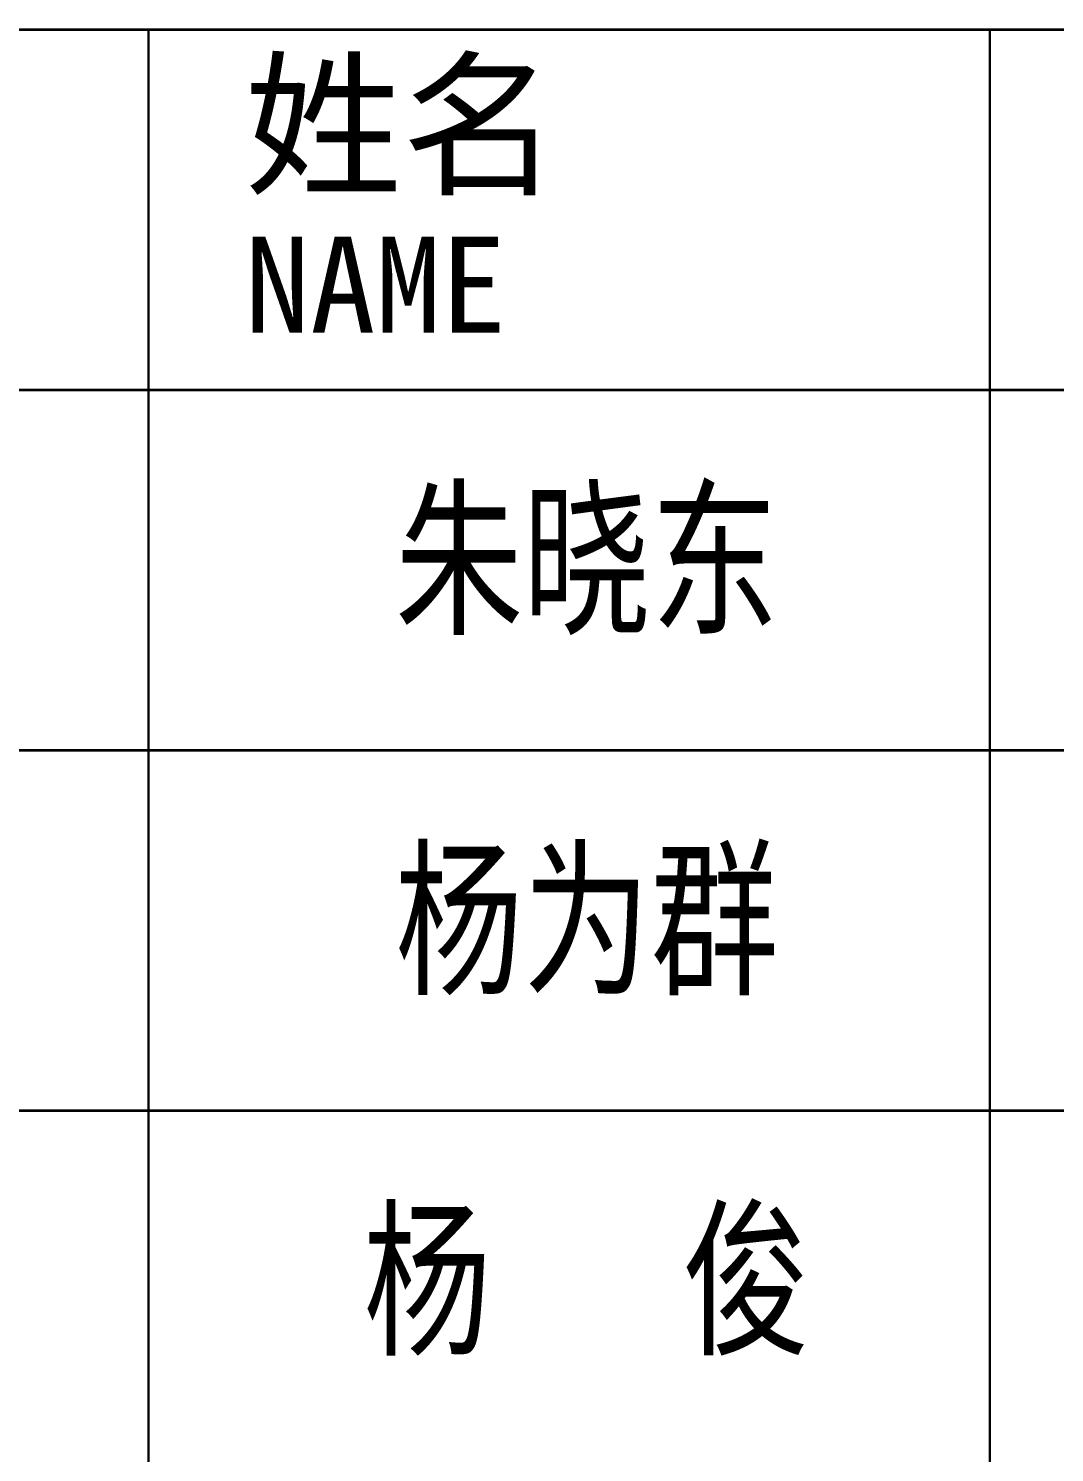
# Model space of a CAD drawing. Extents: x -409435 to 356702, y -107829 to 330904.
# Drawn here: x 142986 to 146188, y -3953 to 493 of the extents above; entities that cross this region are included whole.
import ezdxf
from ezdxf.enums import TextEntityAlignment as Align

# ---------------------------------------------------------------- set-up
doc = ezdxf.new("R2010")
doc.units = 0
doc.header["$LTSCALE"] = 1000
doc.header["$MEASUREMENT"] = 0
doc.layers.add('00-图签签名_10', color=10, linetype='Continuous')
doc.styles.add('华文细黑', font='STXIHEI_0.TTF', dxfattribs={"width": 0.75, "height": 10})
doc.styles.add('图签信息$0$华文细黑', font='STXIHEI_0.TTF', dxfattribs={"height": 10})

# ---------------------------------------------------------------- blocks, each defined once
blk = doc.blocks.new('图签信息')
at = {"const_width": 0.05}
for points in [[(-62.5, 103.262), (-2.5, 103.262), (-2.5, 163.262), (-62.5, 163.262), (-62.5, 103.262)], [(-37.5, 163.262), (-37.5, 103.262)], [(-20, 163.262), (-20, 103.262)], [(-62.5, 155.762), (-2.5, 155.762)], [(-62.5, 148.262), (-2.5, 148.262)], [(-62.5, 140.762), (-2.5, 140.762)]]:
    blk.add_lwpolyline(points, dxfattribs=at)
at = {"style": '图签信息$0$华文细黑'}
for s, height, p in [('姓名', 2.4, (-35.504, 162.474)), ('NAME', 2, (-35.5, 158.956))]:
    blk.add_text(s, height=height, dxfattribs=at).set_placement(p, align=Align.TOP_LEFT)
blk = doc.blocks.new('图签-A1')
at = {"color": 2}
blk.add_blockref('图签信息', (0, 0), dxfattribs=at)
blk = doc.blocks.new('X-104 14#平面')
at = {"xscale": 150, "yscale": 150, "zscale": 150}
blk.add_blockref('图签-A1', (148985.6, -24000), dxfattribs=at)

msp = doc.modelspace()

# ---------------------------------------------------------------- block references
msp.add_blockref('X-104 14#平面', (0, 0))

# ---------------------------------------------------------------- texts
at = {"layer": '00-图签签名_10', "char_height": 390, "attachment_point": 5, "style": '华文细黑'}
for s, insert, width in [('朱晓东', (144727.9, -1184.5), 22120.664), ('杨为群', (144727.9, -2309.5), 4814.662), ('杨   俊', (144727.9, -3434.5), 18493.696)]:
    msp.add_mtext(s, dxfattribs=dict(at, insert=insert, width=width))

doc.saveas('drawing.dxf')
